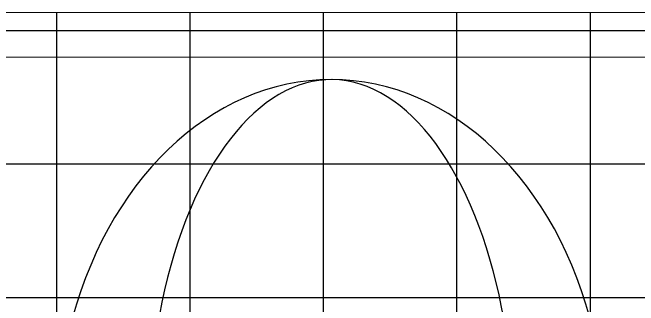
# Model space of a CAD drawing. Header units: millimetres. Extents: x 615730 to 2792744, y 139412 to 597571.
# Drawn here: x 822712 to 825527, y 270136 to 271453 of the extents above; entities that cross this region are included whole.
import ezdxf

# ---------------------------------------------------------------- set-up
doc = ezdxf.new("R2010")
doc.units = ezdxf.units.MM
doc.header["$MEASUREMENT"] = 0
doc.layers.add('HACH', color=250, linetype='Continuous')
doc.layers.add('NOITHAT', color=144, linetype='Continuous')
doc.layers.add('VLIEU', color=250, linetype='Continuous', lineweight=9)

# ---------------------------------------------------------------- blocks, each defined once
blk = doc.blocks.new('A$C21B80CA2')
at = {"layer": 'NOITHAT'}
for ratio, end_param in [(0.512382, 8.508498), (0.768573, 8.827198)]:
    blk.add_ellipse((336.29, 1357), major_axis=(0, 401.18), ratio=ratio, start_param=3.739173, end_param=end_param, dxfattribs=at)

msp = doc.modelspace()

# ---------------------------------------------------------------- hatches: boundary and pattern name
at = {"layer": 'HACH'}
h = msp.add_hatch(dxfattribs=at)
h.set_pattern_fill('NET', color=256, scale=4800, style=0)
h.set_pattern_definition([(0, (-168890.06, 50571.64), (1e-13, 600), []), (90, (-168890.06, 50571.64), (-600, 2e-13), [])])
h.paths.add_polyline_path([(822114.7, 271452.7), (830114.7, 271452.7), (830114.7, 264252.7), (822114.7, 264252.7)])

# ---------------------------------------------------------------- linework, layer by layer
at = {"layer": 'VLIEU', "ltscale": 10}
for points in [[(822114.7, 271452.7), (830114.7, 271452.7), (830114.7, 264252.7), (822114.7, 264252.7)], [(822114.7, 271252.7), (830114.7, 271252.7), (830114.7, 264052.7), (822114.7, 264052.7)]]:
    msp.add_lwpolyline(points, close=True, dxfattribs=at)

# ---------------------------------------------------------------- block references
at = {"layer": 'NOITHAT', "xscale": 4, "yscale": 4, "zscale": 4}
msp.add_blockref('A$C21B80CA2', (822799.8, 264118.7), dxfattribs=at)

doc.saveas('drawing.dxf')
